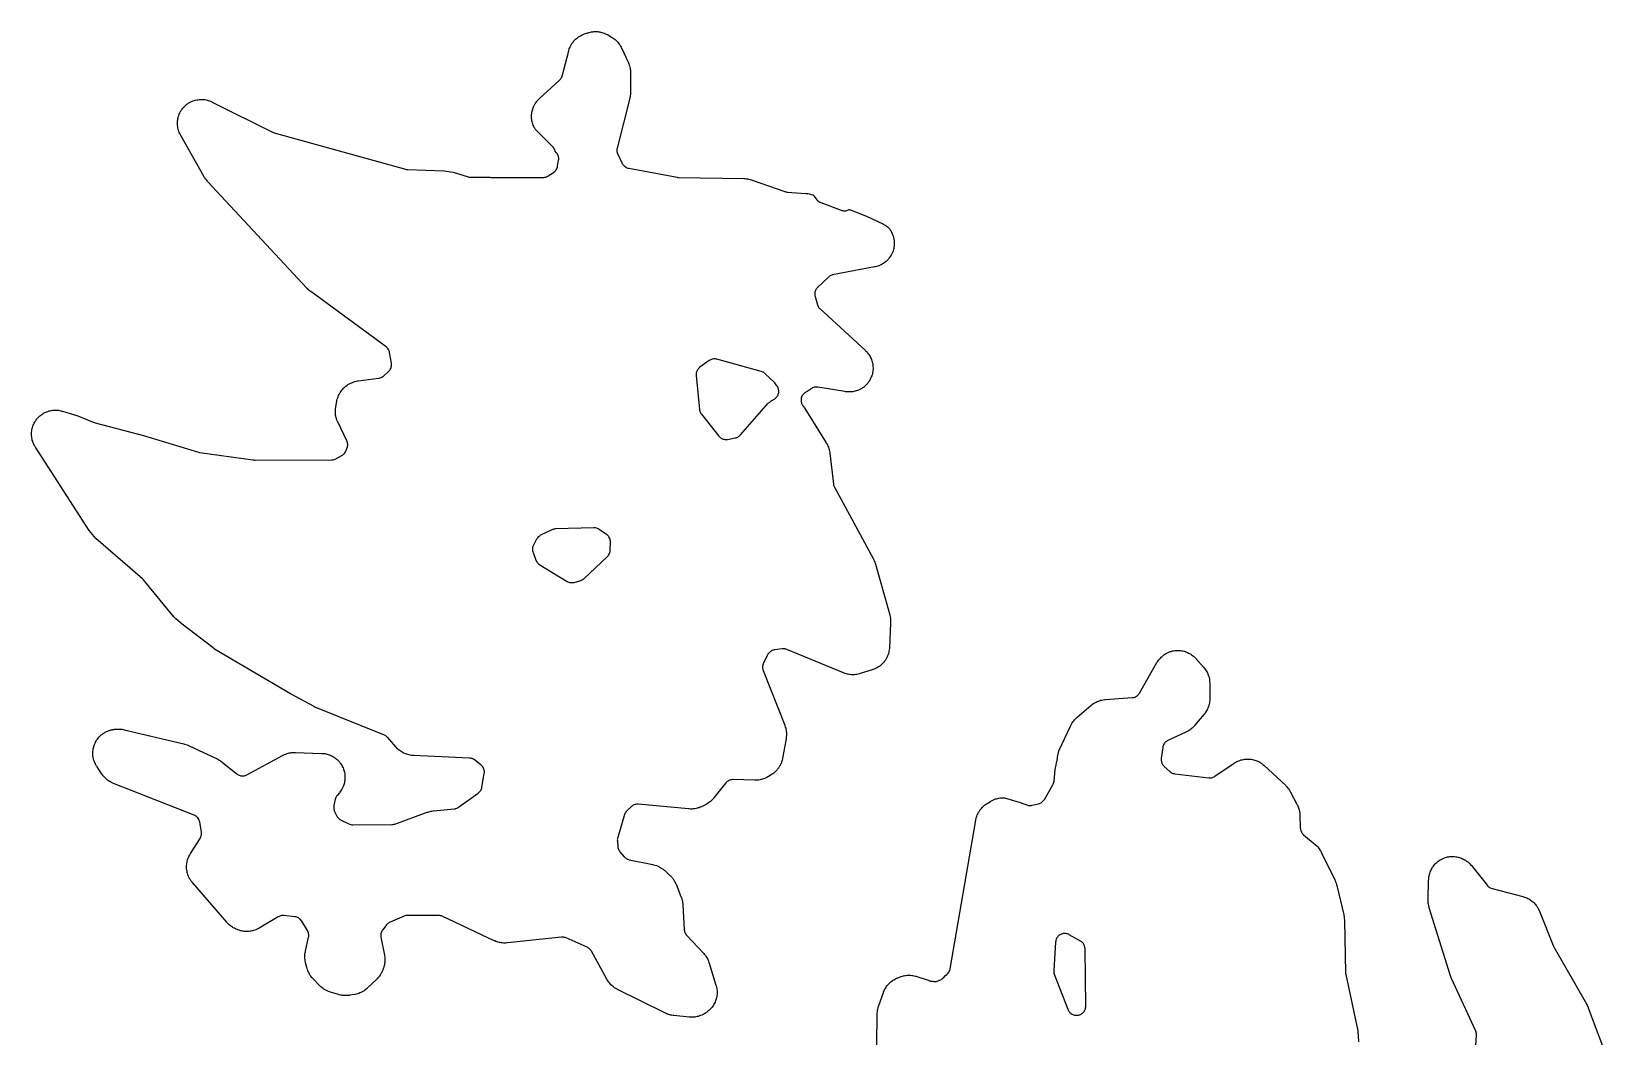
# Model space of a CAD drawing. Header units: millimetres. Extents: x 14 to 182, y 21 to 292.
# Drawn here: x 16 to 67.9, y 178.2 to 211.3 of the extents above; entities that cross this region are included whole.
import ezdxf

# ---------------------------------------------------------------- set-up
doc = ezdxf.new("R2010")
doc.units = ezdxf.units.MM
doc.layers.add('CUT', color=7, linetype='CONTINUOUS')

msp = doc.modelspace()

# ---------------------------------------------------------------- linework, layer by layer
at = {"layer": 'CUT'}
for points in [[(16.9391, 198.8165), (16.9816, 198.8059), (17.0027, 198.8001), (17.5042, 198.6489), (18.009, 198.4421), (18.0271, 198.4353), (18.0523, 198.4269), (18.0708, 198.4213), (19.6666, 197.9968), (21.483, 197.4491), (21.5055, 197.4432), (21.5284, 197.4391), (23.2755, 197.1965), (23.2964, 197.1943), (23.3252, 197.1924), (23.3463, 197.1917), (25.8628, 197.1979), (25.8927, 197.1995), (25.9224, 197.2041), (25.9515, 197.2116), (25.9796, 197.2219), (26.0066, 197.2351), (26.2027, 197.3429), (26.2264, 197.3574), (26.2487, 197.3741), (26.2693, 197.3927), (26.2881, 197.4131), (26.305, 197.4352), (26.3197, 197.4588), (26.3321, 197.4836), (26.3713, 197.5715), (26.3818, 197.5983), (26.3896, 197.626), (26.3948, 197.6544), (26.3972, 197.683), (26.3968, 197.7118), (26.3937, 197.7404), (26.3878, 197.7686), (26.3793, 197.7961), (26.3682, 197.8227), (26.0715, 198.4456), (26.0619, 198.4671), (26.044, 198.5106), (26.0283, 198.555), (26.0183, 198.5888), (26.0073, 198.6345), (26.0009, 198.6692), (25.9948, 198.7158), (25.992, 198.751), (25.9908, 198.798), (25.9917, 198.8333), (25.9954, 198.8802), (26.0016, 198.9268), (26.0053, 198.9501), (26.0383, 199.1283), (26.0432, 199.1513), (26.0542, 199.197), (26.0676, 199.2421), (26.0793, 199.2754), (26.0973, 199.3188), (26.1125, 199.3507), (26.135, 199.392), (26.1534, 199.4221), (26.18, 199.4609), (26.2015, 199.4888), (26.232, 199.5246), (26.2644, 199.5587), (26.281, 199.5754), (26.2861, 199.5802), (26.3037, 199.5961), (26.3397, 199.6268), (26.3774, 199.6557), (26.4067, 199.6758), (26.4471, 199.7005), (26.4784, 199.7174), (26.5212, 199.7377), (26.554, 199.7513), (26.5988, 199.767), (26.6328, 199.777), (26.679, 199.7879), (26.7256, 199.7963), (26.7491, 199.8), (27.412, 199.8845), (27.4416, 199.8898), (27.4706, 199.8981), (27.4986, 199.9092), (27.5253, 199.9231), (27.5505, 199.9396), (27.5739, 199.9585), (27.7428, 200.1095), (27.7644, 200.1308), (27.7838, 200.1543), (27.8006, 200.1796), (27.8148, 200.2065), (27.8262, 200.2346), (27.8348, 200.2638), (27.8403, 200.2937), (27.8427, 200.324), (27.8421, 200.3544), (27.8384, 200.3846), (27.7781, 200.7309), (27.7718, 200.7589), (27.7629, 200.7861), (27.7514, 200.8124), (27.7375, 200.8375), (27.7212, 200.8611), (27.7028, 200.8831), (27.6823, 200.9032), (27.66, 200.9213), (25.1806, 202.7403), (25.1638, 202.7532), (25.131, 202.7797), (25.0994, 202.8078), (25.0692, 202.8374), (25.0544, 202.8525), (21.7917, 206.3562), (21.7744, 206.3758), (21.7412, 206.416), (21.7102, 206.4581), (21.6818, 206.5018), (21.6683, 206.5242), (20.8945, 207.8832), (20.8841, 207.9026), (20.8642, 207.942), (20.8462, 207.9824), (20.8342, 208.0132), (20.8203, 208.0551), (20.8114, 208.087), (20.8016, 208.1301), (20.7959, 208.1626), (20.7904, 208.2065), (20.7879, 208.2395), (20.7867, 208.2836), (20.7875, 208.3167), (20.7906, 208.3607), (20.7946, 208.3936), (20.8021, 208.4371), (20.8093, 208.4694), (20.821, 208.512), (20.8313, 208.5434), (20.8471, 208.5846), (20.8604, 208.6149), (20.8802, 208.6544), (20.8965, 208.6832), (20.92, 208.7206), (20.939, 208.7477), (20.9662, 208.7825), (20.9877, 208.8076), (21.0181, 208.8397), (21.042, 208.8625), (21.0754, 208.8914), (21.1015, 208.9118), (21.1375, 208.9373), (21.1655, 208.9551), (21.2038, 208.9769), (21.2334, 208.9918), (21.2737, 209.0098), (21.3046, 209.0217), (21.3465, 209.0357), (21.3783, 209.0445), (21.4214, 209.0543), (21.454, 209.06), (21.4978, 209.0655), (21.5308, 209.068), (21.575, 209.0691), (21.608, 209.0684), (21.6521, 209.0652), (21.6849, 209.0612), (21.7285, 209.0537), (21.7608, 209.0465), (21.8033, 209.0348), (21.8348, 209.0245), (21.876, 209.0086), (21.9164, 208.9908), (21.9364, 208.9814), (23.9215, 207.9858), (23.9482, 207.9739), (23.9761, 207.9648), (28.3003, 206.7701), (28.3348, 206.7627), (28.37, 206.7595), (29.5718, 206.7185), (29.6427, 206.7085), (29.6469, 206.7079), (29.6574, 206.7064), (29.8697, 206.6764), (30.3623, 206.5212), (30.3915, 206.5136), (30.4213, 206.509), (30.4514, 206.5074), (31.0814, 206.5053), (31.1132, 206.5008), (31.1344, 206.4986), (31.1636, 206.4965), (31.1849, 206.4958), (31.524, 206.4965), (31.5352, 206.4961), (32.7926, 206.499), (32.8038, 206.4996), (32.8362, 206.4995), (32.8653, 206.5008), (32.8942, 206.505), (32.9225, 206.5119), (32.95, 206.5215), (32.9764, 206.5338), (33.0016, 206.5485), (33.1825, 206.667), (33.2073, 206.6851), (33.2302, 206.7058), (33.2508, 206.7286), (33.269, 206.7534), (33.2845, 206.78), (33.2972, 206.808), (33.307, 206.8372), (33.3138, 206.8672), (33.3485, 207.0693), (33.3521, 207.0997), (33.3526, 207.1303), (33.35, 207.1608), (33.3443, 207.1909), (33.3355, 207.2203), (33.3238, 207.2486), (33.3093, 207.2756), (33.2921, 207.3009), (33.2724, 207.3244), (33.2362, 207.3633), (33.2339, 207.3734), (33.2242, 207.4022), (33.2116, 207.4298), (33.1963, 207.456), (33.1784, 207.4806), (33.1581, 207.5032), (32.5875, 208.0777), (32.5861, 208.0798), (32.5627, 208.1178), (32.5467, 208.147), (32.5272, 208.1871), (32.5141, 208.2177), (32.4987, 208.2595), (32.4888, 208.2914), (32.4776, 208.3345), (32.4708, 208.3671), (32.4639, 208.4111), (32.4604, 208.4443), (32.4579, 208.4888), (32.4576, 208.5221), (32.4595, 208.5666), (32.4626, 208.5998), (32.4689, 208.6439), (32.4753, 208.6767), (32.4859, 208.7199), (32.4954, 208.7519), (32.5103, 208.7939), (32.523, 208.8247), (32.5419, 208.8651), (32.5575, 208.8945), (32.5803, 208.9328), (32.5988, 208.9605), (32.6253, 208.9963), (32.6465, 209.0221), (32.6764, 209.0551), (32.7078, 209.0866), (32.724, 209.102), (33.3717, 209.6884), (33.3921, 209.7087), (33.4104, 209.7308), (33.4265, 209.7546), (33.4403, 209.7799), (33.4516, 209.8063), (33.4603, 209.8337), (33.6819, 210.667), (33.6881, 210.6881), (33.7014, 210.73), (33.7168, 210.7712), (33.7299, 210.8015), (33.7492, 210.841), (33.7652, 210.8699), (33.7883, 210.9073), (33.807, 210.9344), (33.8337, 210.9694), (33.8549, 210.9947), (33.8849, 211.0269), (33.9085, 211.0499), (33.9415, 211.079), (33.9672, 211.0996), (34.0029, 211.1254), (34.0305, 211.1434), (34.0685, 211.1656), (34.0977, 211.1808), (34.1377, 211.1991), (34.1786, 211.2155), (34.1992, 211.2232), (34.2988, 211.2575), (34.3193, 211.2641), (34.3606, 211.2762), (34.4025, 211.2863), (34.4343, 211.2923), (34.4769, 211.2984), (34.5091, 211.3014), (34.5521, 211.3033), (34.5844, 211.3032), (34.6275, 211.301), (34.6596, 211.2978), (34.7022, 211.2915), (34.7339, 211.2853), (34.7757, 211.2749), (34.8067, 211.2657), (34.8473, 211.2514), (34.8772, 211.2392), (34.9163, 211.2211), (34.9545, 211.2011), (34.9734, 211.1907), (35.0889, 211.123), (35.108, 211.1111), (35.1455, 211.0865), (35.1818, 211.0601), (35.208, 211.0389), (35.2415, 211.009), (35.2654, 210.9853), (35.2957, 210.9522), (35.3172, 210.9262), (35.3441, 210.8902), (35.3628, 210.8623), (35.386, 210.8238), (35.4071, 210.7842), (35.4172, 210.7642), (35.6397, 210.2934), (35.6478, 210.2752), (35.6632, 210.2385), (35.677, 210.2012), (35.686, 210.1728), (35.6964, 210.1344), (35.703, 210.1053), (35.7099, 210.0661), (35.7138, 210.0365), (35.7173, 209.9969), (35.719, 209.9571), (35.7195, 209.9372), (35.7188, 209.3209), (35.7184, 209.3024), (35.7169, 209.2655), (35.7138, 209.2286), (35.7104, 209.2012), (35.7043, 209.1647), (35.6967, 209.1286), (35.6926, 209.1106), (35.2776, 207.4681), (35.2717, 207.4384), (35.2688, 207.4083), (35.2689, 207.3781), (35.2721, 207.348), (35.2783, 207.3184), (35.2875, 207.2895), (35.2995, 207.2617), (35.4473, 206.9628), (35.4624, 206.9358), (35.4801, 206.9105), (35.5004, 206.8872), (35.523, 206.8661), (35.5477, 206.8475), (35.5741, 206.8314), (35.602, 206.8182), (35.6312, 206.808), (35.6612, 206.8007), (37.2517, 206.5043), (37.2764, 206.5007), (37.3013, 206.4993), (39.4565, 206.4606), (39.4805, 206.4595), (39.5283, 206.4561), (39.576, 206.4501), (39.6113, 206.4437), (39.6581, 206.4327), (39.7041, 206.4193), (39.7269, 206.4119), (40.8041, 206.0331), (40.8296, 206.0254), (40.8557, 206.02), (40.8822, 206.0169), (41.4957, 205.9729), (41.5185, 205.9707), (41.5637, 205.9652), (41.6087, 205.9573), (41.642, 205.9497), (41.6859, 205.9373), (41.7291, 205.9228), (41.7387, 205.9193), (41.7408, 205.9157), (41.7581, 205.8917), (41.8623, 205.7622), (41.8838, 205.7381), (41.9079, 205.7165), (41.9341, 205.6976), (41.9622, 205.6817), (41.9918, 205.6688), (42.6653, 205.4192), (42.6938, 205.4102), (42.723, 205.4041), (42.7528, 205.4009), (42.7827, 205.4007), (42.8124, 205.4035), (42.8418, 205.4093), (42.8704, 205.4179), (42.898, 205.4293), (42.9243, 205.4435), (42.932, 205.4486), (43.498, 205.2252), (44.033, 204.9694), (44.0527, 204.9594), (44.0914, 204.9385), (44.1291, 204.9157), (44.1565, 204.8973), (44.1917, 204.8709), (44.2023, 204.8622), (44.2116, 204.8522), (44.2402, 204.8182), (44.2604, 204.7916), (44.2856, 204.7549), (44.3031, 204.7264), (44.3245, 204.6874), (44.3391, 204.6574), (44.3565, 204.6164), (44.3681, 204.5851), (44.3814, 204.5426), (44.3898, 204.5103), (44.3988, 204.4667), (44.404, 204.4337), (44.4086, 204.3894), (44.4105, 204.3561), (44.4108, 204.3116), (44.4094, 204.2782), (44.4052, 204.2339), (44.4005, 204.2008), (44.392, 204.1571), (44.384, 204.1247), (44.3713, 204.082), (44.3601, 204.0506), (44.3432, 204.0094), (44.329, 203.9792), (44.3081, 203.9399), (44.291, 203.9112), (44.2663, 203.8742), (44.2465, 203.8473), (44.2182, 203.8129), (44.1958, 203.7882), (44.1643, 203.7567), (44.1396, 203.7343), (44.1051, 203.7061), (44.0782, 203.6863), (44.0412, 203.6616), (44.0125, 203.6445), (43.9731, 203.6237), (43.9429, 203.6095), (43.9017, 203.5926), (43.8703, 203.5815), (43.8276, 203.5688), (43.7843, 203.5582), (43.7626, 203.5534), (42.3785, 203.2863), (42.3506, 203.2795), (42.3234, 203.2701), (42.2973, 203.2581), (42.2725, 203.2436), (42.2491, 203.2269), (42.2274, 203.208), (41.8814, 202.8752), (41.8612, 202.8537), (41.8432, 202.8303), (41.8275, 202.8053), (41.8144, 202.7788), (41.8039, 202.7512), (41.7963, 202.7227), (41.7914, 202.6936), (41.7894, 202.6641), (41.7904, 202.6346), (41.7942, 202.6054), (41.8009, 202.5766), (41.8783, 202.3055), (41.8871, 202.2793), (41.8982, 202.2541), (41.9116, 202.2301), (41.9272, 202.2073), (41.9447, 202.1861), (41.9642, 202.1666), (43.4469, 200.8089), (43.4628, 200.7935), (43.494, 200.762), (43.5236, 200.729), (43.5445, 200.7032), (43.5707, 200.6675), (43.589, 200.6397), (43.6115, 200.6016), (43.627, 200.5722), (43.6457, 200.532), (43.6582, 200.5013), (43.6728, 200.4594), (43.6822, 200.4276), (43.6927, 200.3845), (43.6989, 200.3519), (43.7051, 200.308), (43.7081, 200.2749), (43.7099, 200.2307), (43.7096, 200.1975), (43.707, 200.1532), (43.7035, 200.1202), (43.6966, 200.0764), (43.6898, 200.0439), (43.6787, 200.001), (43.6687, 199.9693), (43.6534, 199.9278), (43.6404, 199.8972), (43.6211, 199.8573), (43.6051, 199.8282), (43.5819, 199.7904), (43.5632, 199.763), (43.5364, 199.7277), (43.5151, 199.7023), (43.4849, 199.6698), (43.4612, 199.6466), (43.428, 199.6172), (43.4021, 199.5964), (43.3662, 199.5704), (43.3384, 199.5523), (43.3001, 199.53), (43.2706, 199.5147), (43.2303, 199.4963), (43.1995, 199.484), (43.1575, 199.4696), (43.1256, 199.4604), (43.0825, 199.4502), (43.0499, 199.4441), (43.0059, 199.4382), (42.9729, 199.4354), (42.9286, 199.4339), (42.8954, 199.4344), (42.8511, 199.4372), (42.8071, 199.4422), (42.7851, 199.4452), (41.8916, 199.5914), (41.8619, 199.5947), (41.832, 199.5951), (41.8022, 199.5925), (41.7729, 199.587), (41.7442, 199.5785), (41.7165, 199.5673), (41.6901, 199.5534), (41.6652, 199.5369), (41.6267, 199.5085), (41.609, 199.4961), (41.573, 199.4722), (41.5359, 199.45), (41.501, 199.4313), (41.501, 199.4312), (41.4831, 199.4216), (41.4584, 199.405), (41.4355, 199.3861), (41.4145, 199.365), (41.3958, 199.3419), (41.3794, 199.3171), (41.3656, 199.2908), (41.3545, 199.2633), (41.3461, 199.2348), (41.3406, 199.2056), (41.338, 199.176), (41.3383, 199.1463), (41.3416, 199.1167), (41.3478, 199.0877), (41.3568, 199.0594), (41.3686, 199.0321), (41.383, 199.0061), (41.3999, 198.9817), (41.428, 198.9452), (41.4532, 198.9088), (41.4653, 198.8904), (42.1684, 197.7621), (42.1809, 197.7406), (42.2048, 197.6971), (42.2263, 197.6524), (42.2405, 197.618), (42.2568, 197.5711), (42.2672, 197.5354), (42.2783, 197.487), (42.2867, 197.4381), (42.2903, 197.4135), (42.4076, 196.4031), (42.4123, 196.3748), (42.4196, 196.3471), (42.4295, 196.3203), (42.442, 196.2945), (43.7173, 193.9468), (43.7288, 193.9244), (43.7503, 193.8788), (43.7692, 193.8322), (43.7855, 193.7845), (43.793, 193.7605), (44.2599, 192.0968), (44.2658, 192.0732), (44.2764, 192.0257), (44.2844, 191.9777), (44.2885, 191.9415), (44.2913, 191.8929), (44.2914, 191.8443), (44.2908, 191.82), (44.2495, 191.0103), (44.2478, 190.9875), (44.2432, 190.9422), (44.2362, 190.8971), (44.2293, 190.8636), (44.2179, 190.8194), (44.2076, 190.7868), (44.1918, 190.7441), (44.1783, 190.7127), (44.1581, 190.6717), (44.1415, 190.6419), (44.1174, 190.6032), (44.0978, 190.5751), (44.0698, 190.5391), (44.0476, 190.5132), (44.0161, 190.4801), (43.9913, 190.4566), (43.9566, 190.4269), (43.9296, 190.406), (43.8921, 190.38), (43.8631, 190.362), (43.8232, 190.3399), (43.7925, 190.3249), (43.7505, 190.307), (43.7077, 190.2912), (43.6861, 190.2839), (43.2888, 190.1599), (43.2673, 190.1538), (43.2242, 190.1426), (43.1806, 190.1336), (43.1476, 190.1285), (43.1033, 190.1239), (43.0699, 190.1221), (43.0254, 190.1218), (42.992, 190.1233), (42.9477, 190.1275), (42.9146, 190.1323), (42.8709, 190.1408), (42.8385, 190.1488), (42.7958, 190.1617), (42.7538, 190.1766), (42.733, 190.1846), (40.8698, 190.9531), (40.8402, 190.9636), (40.8096, 190.9708), (40.7784, 190.9749), (40.747, 190.9757), (40.7157, 190.9731), (40.4629, 190.9393), (40.4341, 190.934), (40.4059, 190.9259), (40.3786, 190.9151), (40.3525, 190.9017), (40.3279, 190.8858), (40.3049, 190.8675), (40.2838, 190.8471), (40.2648, 190.8248), (40.2481, 190.8007), (40.2338, 190.7751), (40.0997, 190.5042), (40.0886, 190.4787), (40.0798, 190.4523), (40.0735, 190.4252), (40.0698, 190.3976), (40.0686, 190.3698), (40.07, 190.3421), (40.074, 190.3145), (40.0805, 190.2875), (40.0894, 190.2612), (40.7994, 188.4577), (40.8065, 188.4382), (40.8199, 188.399), (40.8315, 188.3592), (40.8388, 188.329), (40.8466, 188.2883), (40.8511, 188.2576), (40.8552, 188.2163), (40.8568, 188.1853), (40.8571, 188.1439), (40.8558, 188.1128), (40.8523, 188.0715), (40.8468, 188.0305), (40.8436, 188.01), (40.7291, 187.3728), (40.7248, 187.3521), (40.7154, 187.311), (40.7041, 187.2703), (40.6942, 187.2403), (40.6791, 187.2009), (40.6664, 187.1719), (40.6477, 187.1341), (40.6324, 187.1064), (40.6102, 187.0705), (40.5924, 187.0444), (40.5669, 187.0108), (40.5467, 186.9864), (40.5182, 186.9553), (40.4958, 186.933), (40.4645, 186.9047), (40.4401, 186.8846), (40.4063, 186.8593), (40.3714, 186.8356), (40.3536, 186.8242), (40.262, 186.7682), (40.2432, 186.7574), (40.2052, 186.7366), (40.1663, 186.7177), (40.1364, 186.7049), (40.0958, 186.6898), (40.0649, 186.68), (40.0231, 186.6689), (39.9913, 186.6621), (39.9486, 186.6551), (39.9164, 186.6513), (39.8732, 186.6485), (39.8299, 186.6476), (39.8082, 186.6478), (39.1065, 186.6684), (39.0758, 186.6677), (39.0454, 186.6639), (39.0155, 186.657), (38.9864, 186.6471), (38.9586, 186.6343), (38.9321, 186.6187), (38.9075, 186.6005), (38.8848, 186.5799), (38.8643, 186.557), (38.4666, 186.0646), (38.4509, 186.0461), (38.4184, 186.0101), (38.384, 185.9758), (38.3569, 185.9516), (38.3191, 185.9213), (38.2895, 185.9001), (38.2486, 185.874), (38.2064, 185.8502), (38.1849, 185.8388), (38.0751, 185.7844), (38.0563, 185.7756), (38.0184, 185.759), (37.9798, 185.7441), (37.9504, 185.7343), (37.9106, 185.7231), (37.8804, 185.716), (37.8398, 185.7084), (37.8091, 185.7042), (37.7679, 185.7004), (37.7369, 185.699), (37.6955, 185.699), (37.6542, 185.7009), (37.6336, 185.7023), (35.971, 185.8559), (35.9428, 185.8571), (35.9145, 185.8557), (35.8865, 185.8517), (35.859, 185.845), (35.8322, 185.8358), (35.8065, 185.824), (35.7819, 185.81), (35.7588, 185.7936), (35.7373, 185.7752), (35.6061, 185.6511), (35.5847, 185.6286), (35.5656, 185.604), (35.5493, 185.5775), (35.5357, 185.5495), (35.5251, 185.5202), (35.2961, 184.765), (35.2892, 184.7376), (35.2849, 184.7097), (35.2832, 184.6815), (35.2842, 184.6532), (35.3, 184.4617), (35.3041, 184.4311), (35.3114, 184.4011), (35.3217, 184.372), (35.3349, 184.3441), (35.351, 184.3177), (35.3696, 184.2931), (35.5088, 184.1279), (35.5283, 184.1069), (35.5497, 184.0879), (35.5728, 184.071), (35.5975, 184.0563), (35.6234, 184.0441), (35.6504, 184.0344), (35.6781, 184.0274), (36.4535, 183.8689), (36.4769, 183.8635), (36.5233, 183.8514), (36.569, 183.8369), (36.6026, 183.8242), (36.6464, 183.8049), (36.6785, 183.7887), (36.7201, 183.7648), (36.7502, 183.7453), (36.789, 183.7171), (36.8262, 183.6869), (36.8444, 183.6713), (37.0047, 183.5266), (37.0195, 183.5125), (37.0485, 183.4839), (37.0762, 183.4539), (37.0959, 183.4305), (37.1207, 183.3981), (37.1382, 183.3731), (37.16, 183.3386), (37.1752, 183.312), (37.1938, 183.2757), (37.2107, 183.2386), (37.2187, 183.2199), (37.3818, 182.8147), (37.3902, 182.792), (37.4058, 182.7463), (37.419, 182.6997), (37.4269, 182.6643), (37.435, 182.6166), (37.4405, 182.5686), (37.4426, 182.5445), (37.4917, 181.7248), (37.495, 181.6952), (37.5011, 181.666), (37.5102, 181.6377), (37.5219, 181.6103), (37.5364, 181.5843), (37.5533, 181.5598), (37.5726, 181.5372), (38.1206, 180.9546), (38.1343, 180.9393), (38.1611, 180.9081), (38.1864, 180.8757), (38.2042, 180.8506), (38.2265, 180.816), (38.242, 180.7893), (38.261, 180.7529), (38.274, 180.7249), (38.2896, 180.6869), (38.3034, 180.6482), (38.3099, 180.6286), (38.5334, 179.8999), (38.5394, 179.8786), (38.5502, 179.8357), (38.559, 179.7924), (38.5639, 179.7596), (38.5684, 179.7156), (38.5701, 179.6825), (38.5702, 179.6383), (38.5687, 179.6052), (38.5644, 179.5612), (38.5597, 179.5284), (38.5511, 179.485), (38.5432, 179.4529), (38.5304, 179.4105), (38.5193, 179.3793), (38.5025, 179.3384), (38.4884, 179.3084), (38.4676, 179.2694), (38.4506, 179.2409), (38.4261, 179.2041), (38.4064, 179.1775), (38.3784, 179.1433), (38.3562, 179.1187), (38.3249, 179.0874), (38.3004, 179.0651), (38.2663, 179.037), (38.2308, 179.0106), (38.2127, 178.9979), (38.1891, 178.982), (38.1704, 178.9702), (38.1325, 178.9474), (38.0935, 178.9265), (38.0635, 178.9123), (38.0226, 178.8954), (37.9914, 178.8842), (37.9491, 178.8713), (37.9169, 178.8633), (37.8735, 178.8546), (37.8408, 178.8498), (37.7967, 178.8454), (37.7636, 178.8438), (37.7194, 178.8438), (37.6752, 178.846), (37.6531, 178.8476), (37.1414, 178.8983), (37.1211, 178.9008), (37.0807, 178.9066), (37.0406, 178.9143), (37.0108, 178.9215), (36.9715, 178.9328), (36.9425, 178.9426), (36.9044, 178.9574), (36.8671, 178.9739), (36.8485, 178.9826), (35.2932, 179.7574), (35.2732, 179.768), (35.2339, 179.7901), (35.1957, 179.8142), (35.168, 179.8336), (35.1324, 179.8614), (35.1068, 179.8836), (35.0742, 179.9148), (35.051, 179.9394), (35.0216, 179.9737), (35.001, 180.0005), (34.9752, 180.0376), (34.9514, 180.0759), (34.94, 180.0954), (34.4276, 181.0196), (34.4129, 181.0434), (34.3962, 181.0656), (34.3774, 181.0862), (34.3568, 181.105), (34.3346, 181.1218), (34.3108, 181.1365), (34.2859, 181.1488), (33.5953, 181.4523), (33.5663, 181.4633), (33.5363, 181.4712), (33.5056, 181.476), (33.4746, 181.4776), (33.4436, 181.476), (31.6598, 181.2906), (31.6396, 181.289), (31.5991, 181.2866), (31.5584, 181.2861), (31.528, 181.287), (31.4875, 181.2902), (31.4573, 181.2939), (31.4172, 181.3006), (31.3875, 181.3071), (31.3482, 181.3174), (31.3192, 181.3265), (31.281, 181.3404), (31.2435, 181.3559), (31.2249, 181.3641), (29.5147, 182.1658), (29.4843, 182.1781), (29.4527, 182.187), (29.4203, 182.1924), (29.3876, 182.1942), (28.3759, 182.1951), (28.3451, 182.1935), (28.3147, 182.1888), (28.2849, 182.181), (28.256, 182.1702), (27.7954, 181.9699), (27.7695, 181.9571), (27.7448, 181.9418), (27.7218, 181.9243), (27.7006, 181.9045), (27.6814, 181.8829), (27.5539, 181.7245), (27.5369, 181.7011), (27.5222, 181.6762), (27.51, 181.6501), (27.5003, 181.6228), (27.4934, 181.5948), (27.4891, 181.5662), (27.4876, 181.5374), (27.4889, 181.5085), (27.493, 181.4799), (27.6072, 180.8845), (27.6106, 180.8644), (27.6165, 180.824), (27.6205, 180.7833), (27.6221, 180.7528), (27.6225, 180.712), (27.6213, 180.6814), (27.6179, 180.6407), (27.614, 180.6103), (27.607, 180.5701), (27.6003, 180.5403), (27.5897, 180.5008), (27.5772, 180.462), (27.5705, 180.4427), (27.5579, 180.4085), (27.5504, 180.3896), (27.5346, 180.3522), (27.5171, 180.3156), (27.5027, 180.2887), (27.482, 180.2538), (27.4653, 180.2284), (27.4415, 180.1955), (27.4226, 180.1717), (27.3959, 180.141), (27.3679, 180.1117), (27.3536, 180.0973), (27.0523, 179.8085), (27.0357, 179.7934), (27.0019, 179.7641), (26.9667, 179.7365), (26.9393, 179.7171), (26.9015, 179.6931), (26.8723, 179.6766), (26.8323, 179.6565), (26.8016, 179.643), (26.7598, 179.627), (26.728, 179.6165), (26.6848, 179.6047), (26.6411, 179.5951), (26.6191, 179.5908), (26.473, 179.5662), (26.4528, 179.5633), (26.4122, 179.5583), (26.3714, 179.5552), (26.3408, 179.5543), (26.2999, 179.5549), (26.2693, 179.5567), (26.2287, 179.5611), (26.1984, 179.5657), (26.1583, 179.5737), (26.1186, 179.5835), (26.0988, 179.5888), (25.8338, 179.6673), (25.8119, 179.6743), (25.7686, 179.6896), (25.726, 179.7071), (25.6948, 179.7218), (25.6543, 179.7436), (25.6248, 179.7614), (25.5867, 179.7871), (25.5592, 179.8079), (25.5239, 179.8374), (25.4902, 179.8687), (25.4737, 179.8848), (25.2619, 180.1024), (25.246, 180.1197), (25.215, 180.1551), (25.186, 180.192), (25.1656, 180.2207), (25.1406, 180.2605), (25.1234, 180.2912), (25.1026, 180.3334), (25.0887, 180.3657), (25.0724, 180.4098), (25.0585, 180.4546), (25.0521, 180.4773), (25.0116, 180.6365), (25.0069, 180.657), (24.9984, 180.6982), (24.9919, 180.7397), (24.9885, 180.771), (24.9859, 180.8129), (24.9854, 180.8444), (24.9867, 180.8863), (24.9891, 180.9177), (24.9943, 180.9594), (25.0015, 181.0008), (25.0055, 181.0214), (25.1067, 181.4784), (25.1116, 181.5065), (25.1137, 181.535), (25.1131, 181.5635), (25.1099, 181.5919), (25.1039, 181.6198), (25.0953, 181.647), (25.0842, 181.6733), (25.0706, 181.6984), (24.8842, 182.0068), (24.8669, 182.0324), (24.8471, 182.056), (24.825, 182.0775), (24.8008, 182.0965), (24.7747, 182.113), (24.7471, 182.1268), (24.7182, 182.1376), (24.6884, 182.1454), (24.6579, 182.1501), (24.29, 182.1877), (24.2584, 182.1893), (24.2269, 182.1875), (24.1957, 182.1824), (24.1652, 182.174), (24.1357, 182.1625), (24.1076, 182.148), (23.4781, 181.7783), (23.4577, 181.767), (23.4166, 181.7456), (23.3743, 181.7264), (23.342, 181.7136), (23.298, 181.6988), (23.2645, 181.6894), (23.2192, 181.6793), (23.1849, 181.6734), (23.1388, 181.6679), (23.1041, 181.6656), (23.0577, 181.6649), (23.0229, 181.6662), (22.9767, 181.6703), (22.9422, 181.6752), (22.8966, 181.684), (22.8629, 181.6924), (22.8185, 181.7059), (22.7748, 181.7217), (22.7532, 181.7301), (22.7196, 181.7442), (22.7007, 181.7527), (22.6632, 181.7706), (22.6266, 181.7901), (22.5999, 181.806), (22.5652, 181.8289), (22.5401, 181.8472), (22.5077, 181.8731), (22.4844, 181.8936), (22.4545, 181.9224), (22.426, 181.9526), (22.4121, 181.968), (21.2843, 183.277), (21.2703, 183.2941), (21.2432, 183.3289), (21.2178, 183.365), (21.2002, 183.3929), (21.1784, 183.4313), (21.1636, 183.4608), (21.1457, 183.5011), (21.1339, 183.532), (21.12, 183.5738), (21.1112, 183.6057), (21.1016, 183.6487), (21.0959, 183.6813), (21.0905, 183.7251), (21.0881, 183.758), (21.087, 183.8021), (21.0878, 183.8352), (21.0911, 183.8791), (21.0951, 183.9119), (21.1026, 183.9554), (21.1099, 183.9877), (21.1216, 184.0302), (21.132, 184.0615), (21.1478, 184.1027), (21.1612, 184.1329), (21.181, 184.1723), (21.2027, 184.2107), (21.2141, 184.2296), (21.5329, 184.7338), (21.5482, 184.761), (21.5606, 184.7898), (21.5699, 184.8196), (21.5761, 184.8503), (21.579, 184.8815), (21.5787, 184.9127), (21.5752, 184.9438), (21.5209, 185.2668), (21.5142, 185.2969), (21.5045, 185.3262), (21.4918, 185.3543), (21.4763, 185.381), (21.4581, 185.4059), (21.4375, 185.4289), (21.4146, 185.4496), (21.3897, 185.4678), (21.3631, 185.4834), (21.335, 185.4962), (18.6809, 186.5419), (18.6601, 186.5507), (18.6188, 186.5694), (18.5786, 186.5901), (18.5492, 186.6072), (18.5113, 186.6319), (18.4838, 186.6518), (18.4485, 186.6802), (18.4232, 186.7028), (18.3909, 186.7345), (18.368, 186.7595), (18.3391, 186.7944), (18.312, 186.8307), (18.2989, 186.8492), (18.1369, 187.0905), (18.1249, 187.1094), (18.1019, 187.1477), (18.0808, 187.1871), (18.0664, 187.2174), (18.0493, 187.2587), (18.0381, 187.2902), (18.0252, 187.333), (18.0171, 187.3656), (18.0085, 187.4094), (18.0037, 187.4426), (17.9995, 187.4871), (17.998, 187.5206), (17.9982, 187.5653), (18.0001, 187.5987), (18.0048, 187.6432), (18.0099, 187.6763), (18.019, 187.7201), (18.0274, 187.7525), (18.0408, 187.7952), (18.0524, 187.8266), (18.0699, 187.8677), (18.0846, 187.8979), (18.1061, 187.937), (18.1237, 187.9656), (18.149, 188.0024), (18.1693, 188.0291), (18.1982, 188.0632), (18.221, 188.0877), (18.2531, 188.1188), (18.2783, 188.1409), (18.3133, 188.1687), (18.3406, 188.1882), (18.3782, 188.2124), (18.4072, 188.2291), (18.4471, 188.2494), (18.4776, 188.2631), (18.5193, 188.2794), (18.551, 188.29), (18.5941, 188.302), (18.6377, 188.3119), (18.6596, 188.3163), (18.6889, 188.3215), (18.7115, 188.3248), (18.7567, 188.3304), (18.8022, 188.3337), (18.8364, 188.3344), (18.8819, 188.3331), (18.916, 188.3303), (18.9612, 188.3244), (19.006, 188.3162), (19.0284, 188.3115), (20.9936, 187.8468), (21.0163, 187.8408), (21.0615, 187.8276), (21.1058, 187.8121), (21.1493, 187.7942), (21.1709, 187.7847), (22.0914, 187.3499), (22.1151, 187.3378), (22.1619, 187.3122), (22.2071, 187.2839), (22.2505, 187.253), (22.2717, 187.2368), (22.7459, 186.8546), (22.7696, 186.8372), (22.795, 186.8223), (22.8216, 186.81), (22.8494, 186.8003), (22.878, 186.7934), (22.9071, 186.7893), (22.9364, 186.7881), (22.9658, 186.7898), (22.9948, 186.7943), (23.0233, 186.8016), (23.0509, 186.8117), (23.0774, 186.8245), (24.2505, 187.4618), (24.2718, 187.4726), (24.3149, 187.4931), (24.3591, 187.5114), (24.3928, 187.5232), (24.4387, 187.5367), (24.4735, 187.5449), (24.5205, 187.5534), (24.556, 187.5579), (24.6037, 187.5614), (24.6515, 187.5623), (24.6754, 187.5621), (25.5371, 187.5331), (25.5588, 187.5318), (25.6022, 187.5283), (25.6453, 187.5226), (25.6774, 187.5168), (25.7197, 187.507), (25.7511, 187.4982), (25.7923, 187.4843), (25.8227, 187.4725), (25.8624, 187.4547), (25.8915, 187.44), (25.9293, 187.4185), (25.9568, 187.401), (25.9924, 187.376), (26.018, 187.3559), (26.051, 187.3275), (26.0747, 187.3051), (26.1047, 187.2737), (26.1261, 187.2491), (26.153, 187.2149), (26.1719, 187.1883), (26.1954, 187.1517), (26.2116, 187.1234), (26.2314, 187.0847), (26.2448, 187.055), (26.2608, 187.0146), (26.2713, 186.9837), (26.2833, 186.9419), (26.2908, 186.9102), (26.2987, 186.8674), (26.3031, 186.8351), (26.3069, 186.7918), (26.3081, 186.7592), (26.3076, 186.7157), (26.3057, 186.6832), (26.3011, 186.64), (26.296, 186.6078), (26.2872, 186.5652), (26.2791, 186.5336), (26.2662, 186.4921), (26.2551, 186.4614), (26.2382, 186.4213), (26.2242, 186.3919), (26.2036, 186.3536), (26.1867, 186.3257), (26.1625, 186.2896), (26.1366, 186.2547), (26.1232, 186.2375), (26.0494, 186.1477), (26.0326, 186.1251), (26.0179, 186.101), (26.0056, 186.0757), (25.9957, 186.0493), (25.9884, 186.0222), (25.9433, 185.8186), (25.9384, 185.7901), (25.9363, 185.7613), (25.9369, 185.7325), (25.9404, 185.7038), (25.9465, 185.6756), (25.9554, 185.6481), (25.9668, 185.6216), (26.0418, 185.4688), (26.0558, 185.4434), (26.0723, 185.4194), (26.0909, 185.3972), (26.1117, 185.3768), (26.1343, 185.3586), (26.1586, 185.3426), (26.1843, 185.3291), (26.4389, 185.2103), (26.4696, 185.1979), (26.5015, 185.1891), (26.5341, 185.1838), (26.5671, 185.1821), (27.8491, 185.1882), (27.883, 185.1903), (27.9165, 185.1962), (27.9491, 185.2058), (29.0214, 185.5912), (29.039, 185.5972), (29.0745, 185.6083), (29.1104, 185.6179), (29.1375, 185.624), (29.1741, 185.6307), (29.2109, 185.6358), (29.2294, 185.638), (29.9029, 185.7036), (29.934, 185.7083), (29.9645, 185.7162), (29.994, 185.7273), (30.0221, 185.7414), (30.0486, 185.7584), (30.7007, 186.2257), (30.7236, 186.2438), (30.7446, 186.2641), (30.7635, 186.2862), (30.7801, 186.3102), (30.7944, 186.3356), (30.8062, 186.3623), (30.8152, 186.39), (30.8216, 186.4184), (30.8989, 186.8654), (30.9025, 186.8948), (30.9032, 186.9244), (30.901, 186.9539), (30.8958, 186.9831), (30.8879, 187.0116), (30.8771, 187.0392), (30.8637, 187.0656), (30.8477, 187.0905), (30.8294, 187.1138), (30.8089, 187.1351), (30.7863, 187.1543), (30.5772, 187.3153), (30.5521, 187.3327), (30.5253, 187.3474), (30.4972, 187.3593), (30.4681, 187.3684), (30.4381, 187.3744), (30.4078, 187.3773), (28.5664, 187.4608), (28.5434, 187.4624), (28.4978, 187.4669), (28.4523, 187.4736), (28.4186, 187.4804), (28.3741, 187.4917), (28.3412, 187.5019), (28.2981, 187.5177), (28.2665, 187.5312), (28.2252, 187.5514), (28.1951, 187.568), (28.1561, 187.5922), (28.1278, 187.6118), (28.0915, 187.6399), (28.0654, 187.6623), (28.0321, 187.694), (28.0005, 187.7272), (27.9851, 187.7443), (27.7229, 188.0502), (27.7033, 188.071), (27.6818, 188.0899), (27.6586, 188.1066), (27.6339, 188.121), (27.6079, 188.133), (25.2978, 189.0702), (25.2946, 189.0721), (24.5152, 189.493), (22.0663, 190.9306), (22.042, 190.946), (21.9824, 190.9863), (21.9591, 191.0031), (20.9458, 191.7876), (20.7357, 191.9586), (20.7203, 191.9735), (20.6864, 192.0103), (20.67, 192.0291), (19.6687, 193.2431), (19.652, 193.2617), (19.6337, 193.2789), (18.0956, 194.6118), (17.8819, 194.8687), (16.1093, 197.6128), (16.0979, 197.6315), (16.0759, 197.6695), (16.0558, 197.7084), (16.0422, 197.7383), (16.026, 197.7791), (16.0154, 197.8101), (16.0032, 197.8523), (15.9956, 197.8842), (15.9876, 197.9273), (15.9832, 197.9599), (15.9795, 198.0036), (15.9782, 198.0364), (15.9787, 198.0802), (15.9807, 198.113), (15.9855, 198.1566), (15.9906, 198.189), (15.9996, 198.2319), (16.0079, 198.2637), (16.021, 198.3056), (16.0324, 198.3364), (16.0495, 198.3767), (16.0638, 198.4063), (16.0848, 198.4448), (16.1019, 198.4729), (16.1265, 198.5091), (16.1462, 198.5354), (16.1743, 198.5691), (16.1965, 198.5933), (16.2277, 198.6241), (16.2521, 198.646), (16.2862, 198.6737), (16.3126, 198.6931), (16.3492, 198.7173), (16.3774, 198.7341), (16.4162, 198.7546), (16.4459, 198.7685), (16.4865, 198.7852), (16.5174, 198.7961), (16.5594, 198.8088), (16.5913, 198.8167), (16.6343, 198.8252), (16.6668, 198.8299), (16.7105, 198.8342), (16.7433, 198.8358), (16.7871, 198.8357), (16.8199, 198.8341), (16.8635, 198.8298), (16.896, 198.825)], [(38.311, 200.467), (38.0061, 200.2468), (37.9839, 200.2291), (37.9634, 200.2094), (37.9449, 200.1878), (37.9286, 200.1646), (37.9145, 200.1399), (37.9028, 200.114), (37.8936, 200.0872), (37.887, 200.0595), (37.883, 200.0314), (37.8817, 200.003), (37.8831, 199.9746), (37.9914, 198.8598), (37.9955, 198.8313), (38.0024, 198.8033), (38.0119, 198.7761), (38.024, 198.75), (38.0386, 198.7251), (38.0554, 198.7017), (38.6294, 197.9821), (38.6489, 197.96), (38.6705, 197.9399), (38.6939, 197.922), (38.7189, 197.9066), (38.7454, 197.8936), (38.7729, 197.8833), (38.8014, 197.8757), (38.8305, 197.871), (38.8599, 197.8692), (38.8893, 197.8702), (38.9185, 197.8741), (39.1696, 197.9206), (39.1976, 197.9271), (39.2249, 197.9363), (39.2511, 197.9481), (39.2761, 197.9624), (39.2996, 197.9789), (39.3214, 197.9977), (39.3413, 198.0184), (40.1902, 198.9924), (40.2051, 199.0087), (40.2358, 199.0406), (40.2679, 199.0709), (40.2931, 199.0924), (40.3281, 199.1194), (40.3553, 199.1383), (40.3928, 199.1617), (40.4217, 199.1779), (40.438, 199.186), (40.4639, 199.2005), (40.4882, 199.2174), (40.5107, 199.2367), (40.5312, 199.2581), (40.5495, 199.2813), (40.5654, 199.3063), (40.5788, 199.3328), (40.5894, 199.3604), (40.5974, 199.3889), (40.6024, 199.4181), (40.6046, 199.4477), (40.6038, 199.4773), (40.6001, 199.5067), (40.5936, 199.5356), (40.5842, 199.5637), (40.5721, 199.5907), (40.5574, 199.6164), (40.5402, 199.6405), (40.5201, 199.666), (40.495, 199.7012), (40.491, 199.7071), (40.4719, 199.7323), (40.4503, 199.7553), (40.157, 200.0365), (40.1346, 200.0559), (40.1103, 200.0731), (40.0845, 200.0878), (40.0574, 200.0998), (40.0292, 200.1091), (38.5665, 200.513), (38.5374, 200.5195), (38.5078, 200.5231), (38.478, 200.5237), (38.4482, 200.5213), (38.4189, 200.5161), (38.3902, 200.5079), (38.3625, 200.4969), (38.336, 200.4833)], [(35.045, 194.1717), (35.05, 194.2013), (35.052, 194.2313), (35.0563, 194.4913), (35.0553, 194.5209), (35.0514, 194.5503), (35.0447, 194.5792), (35.0351, 194.6073), (35.0228, 194.6342), (35.0078, 194.6599), (34.9904, 194.6839), (34.9708, 194.7061), (34.949, 194.7262), (34.9254, 194.7441), (34.6831, 194.9094), (34.6562, 194.9257), (34.6278, 194.9391), (34.5982, 194.9495), (34.5676, 194.9567), (34.5364, 194.9607), (34.505, 194.9614), (33.2478, 194.9233), (33.2161, 194.9207), (33.1849, 194.9147), (33.1545, 194.9055), (33.1253, 194.8931), (32.7559, 194.713), (32.7284, 194.6977), (32.7025, 194.6795), (32.6787, 194.6588), (32.6572, 194.6357), (32.6383, 194.6104), (32.6221, 194.5833), (32.5212, 194.392), (32.5092, 194.3664), (32.4996, 194.3398), (32.4926, 194.3124), (32.4882, 194.2845), (32.4865, 194.2563), (32.4874, 194.228), (32.491, 194.2), (32.4972, 194.1724), (32.506, 194.1456), (32.6006, 193.8963), (32.6119, 193.8703), (32.6256, 193.8454), (32.6416, 193.822), (32.6597, 193.8002), (32.6798, 193.7802), (32.7018, 193.7622), (32.7253, 193.7463), (33.6282, 193.1979), (33.6548, 193.1835), (33.6827, 193.1719), (33.7117, 193.1631), (33.7414, 193.1573), (33.7716, 193.1545), (33.8018, 193.1548), (33.8319, 193.1581), (33.8615, 193.1645), (34.0479, 193.2144), (34.076, 193.2234), (34.103, 193.2351), (34.1288, 193.2494), (34.153, 193.2662), (34.1754, 193.2852), (34.9571, 194.0174), (34.978, 194.039), (34.9966, 194.0625), (35.0127, 194.0879), (35.0263, 194.1147), (35.037, 194.1427)], [(50.3767, 178.9094), (50.4054, 178.9065), (50.4342, 178.9064), (50.4629, 178.9091), (50.4912, 178.9145), (50.5189, 178.9226), (50.5456, 178.9333), (50.5713, 178.9466), (50.5955, 178.9622), (50.6181, 178.9801), (50.6389, 179.0001), (50.6576, 179.022), (50.6742, 179.0456), (50.6884, 179.0707), (50.7002, 179.097), (50.7094, 179.1243), (50.7159, 179.1524), (50.7197, 179.181), (50.7207, 179.2098), (50.6975, 181.0949), (50.6958, 181.1234), (50.6914, 181.1516), (50.6843, 181.1793), (50.6747, 181.2061), (50.6625, 181.232), (50.6479, 181.2565), (50.6311, 181.2796), (50.6121, 181.3009), (50.5912, 181.3203), (50.5685, 181.3377), (50.5443, 181.3529), (50.1734, 181.561), (50.1477, 181.5738), (50.1208, 181.5842), (50.0931, 181.5919), (50.0648, 181.5969), (50.0361, 181.5992), (50.0074, 181.5987), (49.9788, 181.5955), (49.9506, 181.5896), (49.9232, 181.5809), (49.8967, 181.5697), (49.8714, 181.5561), (49.8475, 181.54), (49.8253, 181.5218), (49.8049, 181.5014), (49.7866, 181.4793), (49.7704, 181.4555), (49.7567, 181.4302), (49.7454, 181.4038), (49.7367, 181.3763), (49.7306, 181.3482), (49.7273, 181.3197), (49.6639, 180.386), (49.6635, 180.3533), (49.6666, 180.3207), (49.6733, 180.2887), (49.6834, 180.2575), (50.128, 179.1073), (50.1396, 179.0811), (50.1537, 179.0561), (50.1701, 179.0325), (50.1886, 179.0107), (50.2092, 178.9907), (50.2316, 178.9727), (50.2445, 178.9634), (50.2686, 178.9476), (50.2941, 178.9341), (50.3208, 178.9232), (50.3484, 178.915)]]:
    msp.add_lwpolyline(points, close=True, dxfattribs=at)
for points in [[(43.8068, 175.1073), (43.8502, 178.9483), (43.8511, 178.9731), (43.8544, 179.0226), (43.8604, 179.0718), (43.867, 179.1084), (43.8784, 179.1567), (43.8924, 179.2042), (43.9001, 179.2278), (44.0524, 179.6553), (44.0599, 179.6749), (44.0758, 179.7137), (44.0935, 179.7517), (44.108, 179.7796), (44.1292, 179.8158), (44.1463, 179.8422), (44.1707, 179.8763), (44.1902, 179.9009), (44.2177, 179.9326), (44.2394, 179.9553), (44.2697, 179.9843), (44.2934, 180.0049), (44.3263, 180.0309), (44.3519, 180.0492), (44.3871, 180.0721), (44.4142, 180.0879), (44.4513, 180.1074), (44.4893, 180.1251), (44.5086, 180.1335), (44.5814, 180.1634), (44.6017, 180.1712), (44.6429, 180.1858), (44.6846, 180.1983), (44.7164, 180.2062), (44.7592, 180.2147), (44.7915, 180.2195), (44.8349, 180.2237), (44.8676, 180.2254), (44.9112, 180.2254), (44.9439, 180.2239), (44.9873, 180.2197), (45.0197, 180.215), (45.0625, 180.2066), (45.1048, 180.1962), (45.1259, 180.1905), (45.5, 180.0789), (45.5392, 180.0585), (45.5646, 180.0467), (45.591, 180.0374), (45.6182, 180.0306), (45.6459, 180.0263), (45.6738, 180.0246), (45.6853, 180.025), (45.6856, 180.025), (45.714, 180.0208), (45.7427, 180.0193), (45.7713, 180.0206), (45.7997, 180.0246), (45.8276, 180.0313), (45.8547, 180.0407), (45.8808, 180.0525), (45.8935, 180.0599), (45.9156, 180.067), (45.941, 180.0779), (45.9653, 180.0911), (45.9883, 180.1065), (46.0098, 180.1239), (46.0296, 180.1432), (46.0978, 180.2162), (46.1441, 180.2526), (46.1677, 180.2733), (46.1891, 180.2964), (46.2079, 180.3215), (46.224, 180.3485), (46.2372, 180.3771), (46.2473, 180.4068), (46.2542, 180.4374), (47.0987, 185.3324), (47.1028, 185.3533), (47.112, 185.3947), (47.1231, 185.4357), (47.1329, 185.466), (47.1478, 185.5057), (47.1604, 185.535), (47.1791, 185.5731), (47.1944, 185.601), (47.2165, 185.6373), (47.2344, 185.6636), (47.2598, 185.6976), (47.2801, 185.7222), (47.3087, 185.7536), (47.3311, 185.7761), (47.3625, 185.8047), (47.3871, 185.825), (47.421, 185.8505), (47.4561, 185.8744), (47.474, 185.8859), (47.5765, 185.9488), (47.5961, 185.9601), (47.6358, 185.9818), (47.6765, 186.0015), (47.7078, 186.0146), (47.7503, 186.0301), (47.7827, 186.0401), (47.8265, 186.0512), (47.8598, 186.0578), (47.9045, 186.0645), (47.9383, 186.0678), (47.9835, 186.0699), (48.0174, 186.0698), (48.04, 186.0686), (48.0467, 186.0668), (48.5256, 185.9274), (48.7741, 185.8351), (48.8017, 185.8264), (48.83, 185.8203), (48.8587, 185.817), (48.8877, 185.8165), (48.9166, 185.8188), (48.9451, 185.8239), (49.1656, 185.8741), (49.1952, 185.8824), (49.2238, 185.8938), (49.251, 185.908), (49.2767, 185.9249), (49.3005, 185.9443), (49.3222, 185.9661), (49.3415, 185.99), (49.3583, 186.0157), (49.6359, 186.4929), (49.6505, 186.5214), (49.662, 186.5514), (49.6702, 186.5824), (49.6751, 186.6141), (49.7137, 187.0035), (49.7863, 187.3653), (49.7926, 187.3965), (49.7939, 187.4028), (49.8365, 187.6152), (50.2158, 188.4315), (50.2266, 188.453), (50.2491, 188.4955), (50.2739, 188.5367), (50.2942, 188.5666), (50.3232, 188.6049), (50.3465, 188.6324), (50.3795, 188.6674), (50.4143, 188.7006), (50.4322, 188.7167), (50.8917, 189.1099), (50.9102, 189.1249), (50.9481, 189.154), (50.9875, 189.1811), (51.018, 189.1997), (51.06, 189.2224), (51.0924, 189.2377), (51.1366, 189.2559), (51.1704, 189.2677), (51.2162, 189.281), (51.2511, 189.2891), (51.2981, 189.2975), (51.3455, 189.3034), (51.3693, 189.3057), (52.2502, 189.3679), (52.2794, 189.3714), (52.308, 189.3777), (52.3359, 189.3868), (52.3627, 189.3985), (52.3883, 189.4128), (52.4124, 189.4296), (52.4347, 189.4486), (52.455, 189.4697), (52.4732, 189.4927), (52.4891, 189.5174), (53.067, 190.5202), (53.0786, 190.5393), (53.1028, 190.5769), (53.1289, 190.6132), (53.1497, 190.6394), (53.1793, 190.673), (53.2026, 190.697), (53.2353, 190.7275), (53.261, 190.7491), (53.2965, 190.7761), (53.3242, 190.7951), (53.3623, 190.8185), (53.3917, 190.8346), (53.4319, 190.8541), (53.4627, 190.8672), (53.5047, 190.8826), (53.5367, 190.8926), (53.58, 190.9037), (53.6128, 190.9105), (53.657, 190.9173), (53.6903, 190.9208), (53.7349, 190.9232), (53.7684, 190.9233), (53.8131, 190.9213), (53.8464, 190.9181), (53.8907, 190.9116), (53.9235, 190.9051), (53.9669, 190.8943), (53.999, 190.8846), (54.0411, 190.8695), (54.072, 190.8567), (54.1124, 190.8375), (54.1419, 190.8217), (54.1802, 190.7986), (54.208, 190.7799), (54.2438, 190.7531), (54.2696, 190.7317), (54.3025, 190.7015), (54.334, 190.6697), (54.3493, 190.6534), (54.5995, 190.3737), (54.6146, 190.3559), (54.6437, 190.3197), (54.671, 190.282), (54.6899, 190.2528), (54.7132, 190.2125), (54.729, 190.1815), (54.7479, 190.139), (54.7605, 190.1065), (54.7749, 190.0623), (54.784, 190.0286), (54.7938, 189.9832), (54.7994, 189.9488), (54.8045, 189.9025), (54.8071, 189.8561), (54.8079, 189.8329), (54.8107, 189.3443), (54.8102, 189.3214), (54.8082, 189.2757), (54.8038, 189.2302), (54.7988, 189.1963), (54.7898, 189.1515), (54.7814, 189.1183), (54.7679, 189.0746), (54.7562, 189.0424), (54.7383, 189.0003), (54.7234, 188.9695), (54.7013, 188.9294), (54.6833, 188.9003), (54.6573, 188.8627), (54.6295, 188.8264), (54.6151, 188.8087), (54.3091, 188.4498), (54.2928, 188.4317), (54.2593, 188.3965), (54.224, 188.3631), (54.1962, 188.3396), (54.1574, 188.3102), (54.1272, 188.2898), (54.0855, 188.2648), (54.0426, 188.242), (54.0208, 188.2313), (53.4295, 187.9586), (53.4027, 187.9445), (53.3773, 187.9277), (53.3538, 187.9085), (53.3324, 187.887), (53.3132, 187.8635), (53.2966, 187.8381), (53.2825, 187.8112), (53.2713, 187.783), (53.2629, 187.7539), (53.2576, 187.724), (53.2112, 187.3591), (53.2089, 187.3301), (53.2095, 187.3009), (53.2129, 187.2719), (53.2191, 187.2434), (53.228, 187.2156), (53.2396, 187.1888), (53.2538, 187.1633), (53.2703, 187.1393), (53.2891, 187.117), (53.31, 187.0966), (53.496, 186.9321), (53.5196, 186.9132), (53.5451, 186.8968), (53.5721, 186.883), (53.6003, 186.872), (53.6295, 186.864), (53.6594, 186.8589), (54.7741, 186.7266), (54.8046, 186.7245), (54.8352, 186.7256), (54.8656, 186.7298), (54.8953, 186.737), (54.9242, 186.7473), (54.9519, 186.7604), (54.978, 186.7763), (55.6091, 187.2052), (55.6273, 187.2169), (55.6642, 187.2395), (55.7022, 187.2603), (55.7313, 187.2744), (55.7711, 187.2915), (55.8015, 187.3028), (55.8428, 187.3159), (55.8742, 187.3242), (55.9165, 187.3333), (55.9485, 187.3386), (55.9915, 187.3436), (56.0239, 187.3458), (56.0672, 187.3466), (56.0996, 187.3457), (56.1428, 187.3424), (56.1749, 187.3383), (56.2176, 187.3309), (56.2492, 187.3237), (56.291, 187.3122), (56.3218, 187.3021), (56.3622, 187.2866), (56.3919, 187.2735), (56.4307, 187.2542), (56.459, 187.2384), (56.4957, 187.2154), (56.5223, 187.1969), (56.5567, 187.1706), (56.5897, 187.1426), (56.6059, 187.1282), (57.2999, 186.4804), (57.3176, 186.463), (57.3519, 186.4272), (57.3843, 186.3895), (57.4069, 186.36), (57.4349, 186.319), (57.4605, 186.2766), (57.4728, 186.255), (57.6804, 185.8645), (57.6896, 185.8462), (57.7072, 185.8092), (57.723, 185.7715), (57.7336, 185.7427), (57.746, 185.7037), (57.7539, 185.6741), (57.7626, 185.6341), (57.7678, 185.6039), (57.7729, 185.5633), (57.7762, 185.5225), (57.7773, 185.5021), (57.7918, 185.0738), (57.794, 185.0461), (57.7988, 185.0186), (57.8061, 184.9918), (57.8159, 184.9657), (57.828, 184.9407), (57.8425, 184.9169), (57.859, 184.8945), (57.8776, 184.8737), (57.898, 184.8548), (58.28, 184.532), (58.2975, 184.5164), (58.3316, 184.4845), (58.3639, 184.4507), (58.3869, 184.4243), (58.4156, 184.3874), (58.4356, 184.3587), (58.4603, 184.319), (58.483, 184.2781), (58.4937, 184.2573), (58.925, 183.3722), (58.9353, 183.3494), (58.9546, 183.3035), (58.9714, 183.2565), (58.9855, 183.2086), (58.9919, 183.1845), (59.2209, 182.2129), (59.2257, 182.1897), (59.2341, 182.1431), (59.2401, 182.0961), (59.2436, 182.0489), (59.2447, 182.0252), (59.2803, 180.3098), (59.2822, 180.2816), (59.2868, 180.2537), (59.6826, 178.3905), (59.7041, 178.0361)], [(63.4744, 176.5745), (63.5992, 178.2347), (63.5999, 178.2649), (63.5976, 178.2951), (63.5923, 178.3248), (63.584, 178.3539), (63.5728, 178.382), (62.7783, 180.1187), (62.7673, 180.1449), (62.7418, 180.2113), (62.7325, 180.2381), (62.0434, 182.4455), (62.0367, 182.4693), (62.0246, 182.5172), (62.0151, 182.5657), (62.01, 182.6023), (62.0059, 182.6515), (62.0045, 182.7009), (62.0045, 182.7256), (62.0216, 183.3603), (62.0228, 183.3822), (62.0261, 183.4258), (62.0315, 183.4693), (62.0372, 183.5016), (62.0468, 183.5444), (62.0556, 183.576), (62.0693, 183.6176), (62.0811, 183.6482), (62.0989, 183.6883), (62.1136, 183.7176), (62.1352, 183.7558), (62.1527, 183.7836), (62.1778, 183.8194), (62.198, 183.8454), (62.2265, 183.8786), (62.249, 183.9025), (62.2807, 183.9328), (62.3054, 183.9543), (62.3399, 183.9814), (62.3666, 184.0005), (62.4035, 184.0241), (62.432, 184.0404), (62.471, 184.0603), (62.5009, 184.0738), (62.5417, 184.0899), (62.5728, 184.1004), (62.6149, 184.1124), (62.6469, 184.1198), (62.69, 184.1277), (62.7226, 184.1319), (62.7662, 184.1356), (62.799, 184.1367), (62.8429, 184.136), (62.8756, 184.1339), (62.9191, 184.129), (62.9515, 184.1237), (62.9944, 184.1146), (63.0261, 184.1062), (63.0679, 184.093), (63.0987, 184.0815), (63.1389, 184.0643), (63.1685, 184.0499), (63.2069, 184.0288), (63.2348, 184.0116), (63.271, 183.9869), (63.2972, 183.9671), (63.3308, 183.9389), (63.3549, 183.9167), (63.3856, 183.8854), (63.4147, 183.8527), (63.4289, 183.836), (63.9555, 183.1834), (63.9768, 183.1597), (64.0005, 183.1384), (64.0263, 183.1197), (64.0539, 183.1039), (64.0831, 183.0911), (64.1135, 183.0814), (65.1248, 182.8185), (65.145, 182.8127), (65.1852, 182.8003), (65.2247, 182.7859), (65.2538, 182.7738), (65.2918, 182.7559), (65.3196, 182.7411), (65.3558, 182.7197), (65.3821, 182.7024), (65.4161, 182.6777), (65.4407, 182.658), (65.4723, 182.6302), (65.4949, 182.6083), (65.5237, 182.5777), (65.5442, 182.5538), (65.5701, 182.5206), (65.5883, 182.4949), (65.6109, 182.4595), (65.6266, 182.4322), (65.6458, 182.3948), (65.6633, 182.3566), (65.6716, 182.3372), (66.1265, 181.2036), (66.135, 181.1846), (66.1474, 181.1589), (66.1571, 181.1404), (67.2195, 179.2876), (67.2283, 179.2715), (67.2452, 179.239), (67.2608, 179.2058), (67.275, 179.172), (67.2818, 179.1549), (67.9473, 177.3732)]]:
    msp.add_lwpolyline(points, dxfattribs=at)

doc.saveas('drawing.dxf')
